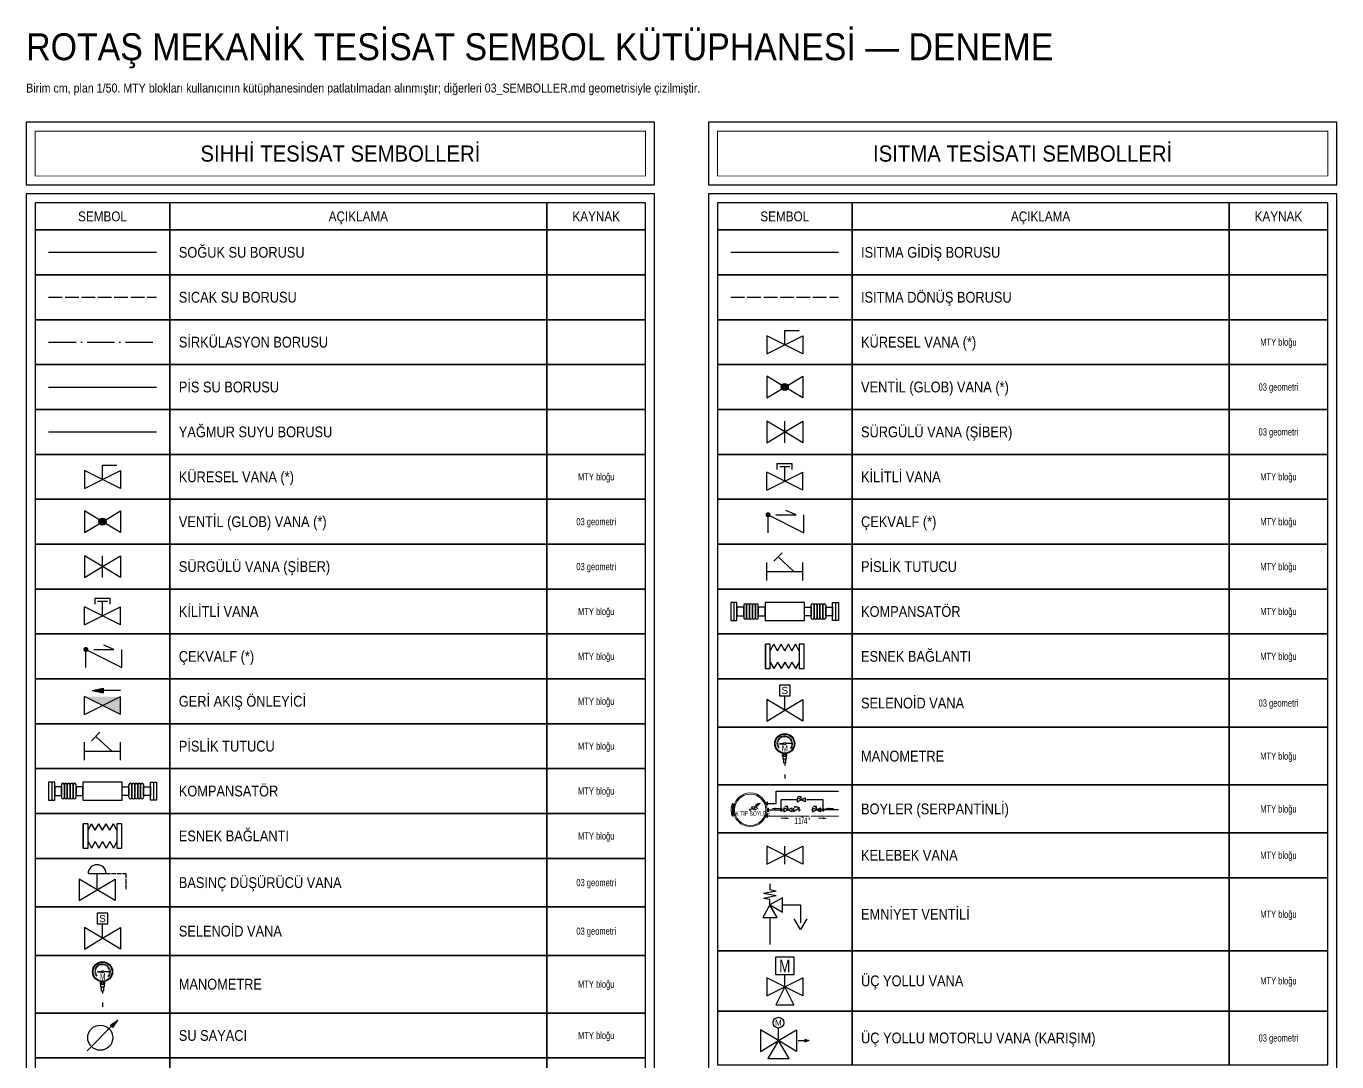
# Model space of a CAD drawing. Header units: centimetres. Extents: x 0 to 3740, y -4063 to 107.
# Drawn here: x 0 to 1460, y -1047 to 107 of the extents above; entities that cross this region are included whole.
import ezdxf
from ezdxf.enums import TextEntityAlignment as Align

# ---------------------------------------------------------------- set-up
doc = ezdxf.new("R2010")
doc.units = ezdxf.units.CM
for name, pattern in [('DASHDOT', [3.556, 2.54, -0.508, 0, -0.508]), ('DASHED', [1.524, 1.27, -0.254]), ('SICAK', [4.6, 4, -0.15, 0.075, -0.15, 0.075, -0.15]), ('SICAK SU HATTI', [4.6, 4, -0.15, 0.075, -0.15, 0.075, -0.15]), ('SIRKU1', [4.825, 4, -0.15, 0.075, -0.15, 0.075, -0.15, 0.075, -0.15]), ('SIRKULASYON HATTI', [4.825, 4, -0.15, 0.075, -0.15, 0.075, -0.15, 0.075, -0.15]), ('SOGUK', [50, 40, -5, 0, -5]), ('SOGUK SU HATTI', [4.375, 4, -0.15, 0.075, -0.15])]:
    doc.linetypes.add(name, pattern=pattern)
for name, color, linetype in [('MTY-CIHAZ', 7, 'Continuous'), ('MTY-SIRKULASYON-BORU', 31, 'SIRKULASYON HATTI'), ('MTY-SOGUKSU-BORU', 3, 'SOGUK SU HATTI'), ('MTY-TEMIZSU-CAP', 101, 'Continuous'), ('MTY-VANA', 1, 'Continuous'), ('ROTAS-ISITMA-DONUS', 30, 'DASHED'), ('ROTAS-ISITMA-GIDIS', 10, 'Continuous'), ('ROTAS-ISITMA-SEMBOL', 1, 'Continuous'), ('ROTAS-LEJANT-BASLIK', 5, 'Continuous'), ('ROTAS-LEJANT-CERCEVE', 7, 'Continuous'), ('ROTAS-LEJANT-YAZI', 7, 'Continuous'), ('ROTAS-SIHHI-PIS-SU', 6, 'Continuous'), ('ROTAS-SIHHI-SEMBOL', 5, 'Continuous'), ('ROTAS-SIHHI-SICAK-SU', 1, 'DASHED'), ('ROTAS-SIHHI-SIRKULASYON', 31, 'DASHDOT'), ('ROTAS-SIHHI-SOGUK-SU', 5, 'Continuous'), ('ROTAS-SIHHI-YAGMUR', 3, 'Continuous')]:
    doc.layers.add(name, color=color, linetype=linetype)
doc.layers.add('MTY-SICAKSU-BORU', color=10, linetype='SICAK SU HATTI', lineweight=0)
doc.styles.add('200ERTEXT', font='wturkce.shx', dxfattribs={"height": 200})
doc.styles.add('CAP', font='wturkce.SHX', dxfattribs={"width": 0.65})
doc.styles.add('MTYCAPLT', font='arial.ttf')
doc.styles.add('ROTAS', font='arial.ttf')

# ---------------------------------------------------------------- blocks, each defined once
blk = doc.blocks.new('MTY-KURESEL VANA')
at = {"layer": 'MTY-VANA'}
for p, q in [((0, 0), (0, 8)), ((0, 8), (8, 8))]:
    blk.add_line(p, q, dxfattribs=at)
blk.add_lwpolyline([(-10, 5), (-10, -5), (10, 5), (10, -5), (-10, 5)], dxfattribs=at)
at = {"layer": 'MTY-VANA', "style": 'CAP', "width": 0.65}
blk.add_attdef('CAP', text='', height=5, rotation=26.56505, dxfattribs=at).set_placement((0, 0), align=Align.CENTER)
blk = doc.blocks.new('ROTAS-VENTIL')
blk.add_hatch(color=7).paths.add_polyline_path([(2, 0), (1.93, 0.52), (1.73, 1), (1.41, 1.41), (1, 1.73), (0.52, 1.93), (0, 2), (-0.52, 1.93), (-1, 1.73), (-1.41, 1.41), (-1.73, 1), (-1.93, 0.52), (-2, 0), (-1.93, -0.52), (-1.73, -1), (-1.41, -1.41), (-1, -1.73), (-0.52, -1.93), (0, -2), (0.52, -1.93), (1, -1.73), (1.41, -1.41), (1.73, -1), (1.93, -0.52)])
for points in [[(-10, 6), (-10, -6), (0, 0)], [(10, 6), (10, -6), (0, 0)]]:
    blk.add_lwpolyline(points, close=True)
blk.add_circle((0, 0), 2)
at = {"style": 'ROTAS'}
blk.add_attdef('NO', text='', height=6, dxfattribs=at).set_placement((0, 9), align=Align.BOTTOM_CENTER)
blk = doc.blocks.new('ROTAS-SURGULU-VANA')
blk.add_line((0, -6), (0, 6))
for points in [[(-10, 6), (-10, -6), (0, 0)], [(10, 6), (10, -6), (0, 0)]]:
    blk.add_lwpolyline(points, close=True)
at = {"style": 'ROTAS'}
blk.add_attdef('NO', text='', height=6, dxfattribs=at).set_placement((0, 9), align=Align.BOTTOM_CENTER)
blk = doc.blocks.new('MTY-KITLENEBILIR VANA')
at = {"layer": 'MTY-VANA'}
for p, q in [((-4.37, 9.82), (-4.37, 6.42)), ((-4.37, 9.82), (4.02, 9.82)), ((-2.8, 8.12), (2.8, 8.12)), ((0, 0), (0, 8.12)), ((4.02, 9.82), (4.02, 6.42)), ((-10, -5), (-10, 5)), ((-10, -5), (10, 5)), ((10, -5), (-10, 5)), ((10, -5), (10, 5))]:
    blk.add_line(p, q, dxfattribs=at)
at = {"layer": 'MTY-VANA', "style": 'CAP', "width": 0.65}
blk.add_attdef('CAP', text='', height=5, rotation=206.56505, dxfattribs=at).set_placement((0, 0), align=Align.CENTER)
blk = doc.blocks.new('MTY-CEKVALF VANA')
at = {"layer": 'MTY-VANA'}
h = blk.add_hatch(color=256, dxfattribs=at)
edge = h.paths.add_edge_path()
edge.add_arc((-10, 5), 1.41, 180, 540, ccw=False)
for p, q in [((5.6, 5), (0, 7.32)), ((-10, -5), (-10, 5)), ((-10, 5), (10, -5)), ((-5.6, 5), (5.6, 5)), ((10, -5), (10, 5))]:
    blk.add_line(p, q, dxfattribs=at)
at = {"layer": 'MTY-VANA', "style": 'CAP', "width": 0.65}
blk.add_attdef('CAP', text='', height=5, rotation=153.43495, dxfattribs=at).set_placement((0, 0), align=Align.CENTER)
blk = doc.blocks.new('MTY-GERI AKIS ONLEYICI')
at = {"layer": 'MTY-VANA'}
for points in [[(0.31, 7.08), (0.31, 9.78), (-5.68, 8.43)], [(-10, 5), (0, 0), (10, -5), (10, 4.8)]]:
    blk.add_hatch(color=256, dxfattribs=at).paths.add_polyline_path(points)
for p, q in [((-5.68, 8.43), (0.31, 9.78)), ((-5.68, 8.43), (0.31, 7.08)), ((0.31, 9.78), (0.31, 7.08)), ((10, 8.43), (0.31, 8.43)), ((-10, -5), (-10, 5)), ((-10, -5), (10, 5)), ((10, -5), (-10, 5)), ((10, -5), (10, 5))]:
    blk.add_line(p, q, dxfattribs=at)
at = {"layer": 'MTY-VANA', "style": 'CAP', "width": 0.65}
blk.add_attdef('CAP', text='', height=5, rotation=206.56505, dxfattribs=at).set_placement((0, 0), align=Align.CENTER)
blk = doc.blocks.new('MTY-PISLIK TUTUCU')
at = {"layer": 'MTY-VANA', "color": 1, "ltscale": 75}
for p, q in [((-6.05, 5.77), (-1.41, 10.47)), ((5.13, 0), (-3.72, 8.12))]:
    blk.add_line(p, q, dxfattribs=at)
at = {"layer": 'MTY-VANA'}
for p, q in [((-10, -5), (-10, 5)), ((-10, 0), (10, 0)), ((10, -5), (10, 5))]:
    blk.add_line(p, q, dxfattribs=at)
at = {"layer": 'MTY-VANA', "style": 'CAP', "width": 0.65}
blk.add_attdef('CAP', text='', height=5, dxfattribs=at).set_placement((0, 0), align=Align.CENTER)
blk = doc.blocks.new('MTY-KOMPANSATOR')
at = {"layer": 'MTY-VANA'}
for p, q in [((-28.32, 5), (-28.32, -5)), ((-22.85, 3.49), (-22.85, -3.49)), ((-21.23, -3.49), (-21.23, 3.49)), ((-21.23, 3.49), (-21.23, -3.49)), ((-19.6, -3.49), (-19.6, 3.49)), ((-19.6, 3.49), (-19.6, -3.49)), ((-17.98, -3.49), (-17.98, 3.49)), ((-17.98, 3.49), (-17.98, -3.49)), ((-16.36, -3.49), (-16.36, 3.49)), ((-16.36, 3.49), (-16.36, -3.49)), ((-14.74, -3.49), (-14.74, 3.49)), ((14.74, -3.49), (14.74, 3.49)), ((16.36, -3.49), (16.36, 3.49)), ((16.36, 3.49), (16.36, -3.49)), ((17.98, -3.49), (17.98, 3.49)), ((17.98, 3.49), (17.98, -3.49)), ((19.6, -3.49), (19.6, 3.49)), ((19.6, 3.49), (19.6, -3.49)), ((21.23, -3.49), (21.23, 3.49)), ((21.23, 3.49), (21.23, -3.49)), ((22.85, 3.49), (22.85, -3.49)), ((28.32, 5), (28.32, -5))]:
    blk.add_line(p, q, dxfattribs=at)
for points in [[(-30, 5), (-30, -5), (-26.64, -5), (-26.64, 5)], [(-26.64, 2.4), (-26.64, -2.4), (-22.85, -2.4), (-22.85, 2.4)], [(-14.74, 2.4), (-14.74, -2.4), (-10.94, -2.4), (-10.94, 2.4)], [(-10.94, 5), (-10.94, -5), (10.94, -5), (10.94, 5)], [(14.74, 2.4), (14.74, -2.4), (10.94, -2.4), (10.94, 2.4)], [(26.64, 2.4), (26.64, -2.4), (22.85, -2.4), (22.85, 2.4)], [(30, 5), (30, -5), (26.64, -5), (26.64, 5)]]:
    blk.add_lwpolyline(points, close=True, dxfattribs=at)
for centre, start, end in [((-22.04, 3.49), 360, 180), ((-20.41, 3.49), 360, 180), ((-18.79, 3.49), 360, 180), ((-17.17, 3.49), 360, 180), ((-15.55, 3.49), 360, 180), ((15.55, 3.49), 360, 180), ((17.17, 3.49), 360, 180), ((18.79, 3.49), 360, 180), ((20.41, 3.49), 360, 180), ((22.04, 3.49), 360, 180), ((-22.04, -3.49), 180, 360), ((-20.41, -3.49), 180, 360), ((-18.79, -3.49), 180, 360), ((-17.17, -3.49), 180, 360), ((-15.55, -3.49), 180, 360), ((15.55, -3.49), 180, 360), ((17.17, -3.49), 180, 360), ((18.79, -3.49), 180, 360), ((20.41, -3.49), 180, 360), ((22.04, -3.49), 180, 360)]:
    blk.add_arc(centre, 0.811, start, end, dxfattribs=at)
at = {"layer": 'MTY-VANA', "style": 'CAP', "width": 0.65}
blk.add_attdef('CAP', text='', height=5, dxfattribs=at).set_placement((0.16, -0.08), align=Align.CENTER)
blk = doc.blocks.new('MTY-ESNEK BAGLANTI')
at = {"layer": 'MTY-VANA'}
for p, q in [((-10.75, -6.72), (-10.75, 6.72)), ((-8.06, 3.14), (-6.05, 6.72)), ((-4.03, 3.14), (-6.05, 6.72)), ((-4.03, 3.14), (-2.02, 6.72)), ((0, 3.14), (-2.02, 6.72)), ((0, 3.14), (2.02, 6.72)), ((4.03, 3.14), (2.02, 6.72)), ((4.03, 3.14), (6.05, 6.72)), ((8.06, 3.14), (6.05, 6.72)), ((-8.06, -3.14), (-6.05, -6.72)), ((-4.03, -3.14), (-6.05, -6.72)), ((-4.03, -3.14), (-2.02, -6.72)), ((0, -3.14), (-2.02, -6.72)), ((0, -3.14), (2.02, -6.72)), ((4.03, -3.14), (2.02, -6.72)), ((4.03, -3.14), (6.05, -6.72)), ((8.06, -3.14), (6.05, -6.72))]:
    blk.add_line(p, q, dxfattribs=at)
for points in [[(-8.06, 6.72), (-10.75, 6.72), (-10.75, -6.72), (-8.06, -6.72)], [(10.75, 6.72), (8.06, 6.72), (8.06, -6.72), (10.75, -6.72)]]:
    blk.add_lwpolyline(points, close=True, dxfattribs=at)
at = {"layer": 'MTY-VANA', "style": 'CAP', "width": 0.65}
blk.add_attdef('CAP', text='', height=5, dxfattribs=at).set_placement((-0.1, 0.12), align=Align.CENTER)
blk = doc.blocks.new('ROTAS-BASINC-DUSURUCU')
for p, q in [((-5, 9), (5, 9)), ((0, 0), (0, 9))]:
    blk.add_line(p, q)
at = {"linetype": 'DASHED', "ltscale": 2}
blk.add_lwpolyline([(5, 9), (16, 9), (16, 0)], dxfattribs=at)
for points in [[(-10, 6), (-10, -6), (0, 0)], [(10, 6), (10, -6), (0, 0)]]:
    blk.add_lwpolyline(points, close=True)
blk.add_arc((0, 9), 5, 0, 180)
at = {"style": 'ROTAS'}
blk.add_attdef('NO', text='', height=6, dxfattribs=at).set_placement((0, 18), align=Align.BOTTOM_CENTER)
blk = doc.blocks.new('ROTAS-SELENOID-VANA')
blk.add_line((0, 0), (0, 8))
for points in [[(-3, 8), (3, 8), (3, 14), (-3, 14)], [(-10, 6), (-10, -6), (0, 0)], [(10, 6), (10, -6), (0, 0)]]:
    blk.add_lwpolyline(points, close=True)
at = {"style": 'ROTAS'}
blk.add_text('S', height=4, dxfattribs=at).set_placement((0, 11), align=Align.MIDDLE_CENTER)
blk.add_attdef('NO', text='', height=6, dxfattribs=at).set_placement((0, 18), align=Align.BOTTOM_CENTER)
blk = doc.blocks.new('MTY-MANOMETRE')
at = {"layer": 'MTY-VANA', "color": 1}
for p, q in [((-3, 21.64), (-3.69, 22.13)), ((-2.58, 22.14), (-3.18, 22.73)), ((-2.09, 22.55), (-2.57, 23.24)), ((-1.53, 22.87), (-1.89, 23.64)), ((-0.92, 23.09), (-1.14, 23.9)), ((-0.29, 23.19), (-0.36, 24.04)), ((0.36, 23.19), (0.43, 24.04)), ((0.99, 23.08), (1.21, 23.9)), ((1.59, 22.86), (1.95, 23.62)), ((2.15, 22.53), (2.64, 23.23)), ((2.64, 22.12), (3.24, 22.72)), ((3.05, 21.62), (3.75, 22.11)), ((-3.66, 19.21), (-4.51, 19.13)), ((-3.66, 19.85), (-4.5, 19.92)), ((-3.55, 18.57), (-4.37, 18.35)), ((-3.54, 20.48), (-4.36, 20.7)), ((-3.33, 17.97), (-4.1, 17.61)), ((-3.32, 21.09), (-4.09, 21.45)), ((-3.01, 17.41), (-3.71, 16.92)), ((-2.68, 19.72), (-0.55, 19.67)), ((-2.68, 19.72), (-2.68, 19.3)), ((-2.68, 19.3), (-0.57, 19.36)), ((4.53, 19.49), (0.55, 19.64)), ((4.53, 19.49), (0.56, 19.39)), ((3.04, 17.38), (3.73, 16.9)), ((3.36, 17.94), (4.13, 17.58)), ((3.37, 21.06), (4.14, 21.42)), ((3.58, 18.55), (4.4, 18.33)), ((3.59, 20.46), (4.41, 20.68)), ((3.7, 19.82), (4.55, 19.9)), ((3.7, 19.18), (4.54, 19.11)), ((-1.19, 12.49), (-1.19, 13.43)), ((1.22, 12.49), (-1.19, 12.49)), ((-0.87, 10.92), (-0.87, 12.49)), ((0.87, 10.92), (-0.87, 10.92)), ((0.89, 13.54), (-0.85, 13.53)), ((-0.7, 13.54), (-0.7, 13.98)), ((-0.52, 12.6), (-0.52, 13.43)), ((-0.52, 8.58), (-0.52, 10.92)), ((0.52, 8.58), (-0.52, 8.58)), ((0, 8.58), (0, 7.34)), ((0.52, 10.92), (0.52, 8.58)), ((0.56, 12.61), (0.56, 13.42)), ((0.7, 13.54), (0.7, 13.97)), ((0.87, 12.49), (0.87, 10.92)), ((1.22, 12.49), (1.22, 13.43)), ((0, 2.34), (0, 0))]:
    blk.add_line(p, q, dxfattribs=at)
for centre, radius in [((0.02, 19.51), 5.58), ((0.02, 19.51), 5.3), ((-0.01, 19.49), 0.576)]:
    blk.add_circle(centre, radius, dxfattribs=at)
for centre, radius, start, end in [((-0.85, 12.96), 0.576, 54.69942, 125.30664), ((-0.85, 13.07), 0.576, 234.69403, 305.30125), ((0.02, 12.21), 1.33, 65.90348, 113.65066), ((0.02, 13.82), 1.33, 246.3499, 294.09708), ((0.89, 12.96), 0.576, 54.69337, 125.30059), ((0.89, 13.08), 0.576, 234.70008, 305.3073)]:
    blk.add_arc(centre, radius, start, end, dxfattribs=at)
at = {"layer": 'MTY-VANA', "width": 0.7}
blk.add_text('M', height=3.59, dxfattribs=at).set_placement((0.05, 14.97, 0), align=Align.CENTER)
at = {"layer": 'MTY-VANA', "style": 'CAP', "width": 0.65}
blk.add_attdef('CAP', text='', height=5, rotation=90, dxfattribs=at).set_placement((0, 0), align=Align.CENTER)
blk = doc.blocks.new('MTY-SU SAYACI')
at = {"layer": 'MTY-VANA'}
blk.add_hatch(color=256, dxfattribs=at).paths.add_polyline_path([(9.8, 9.8), (5.64, 7.03), (7.03, 5.64)])
for p, q in [((5.64, 7.03), (9.8, 9.8)), ((7.03, 5.64), (9.8, 9.8)), ((-7.33, -7.33), (6.34, 6.34)), ((7.03, 5.64), (5.64, 7.03))]:
    blk.add_line(p, q, dxfattribs=at)
blk.add_circle((0, 0), 7, dxfattribs=at)
blk.add_attdef('CAP', (1.99, 0.86), '', height=2.5, rotation=225, dxfattribs=at)
blk = doc.blocks.new('ÇEKVALF1')
at = {"layer": 'MTY-VANA'}
h = blk.add_hatch(color=256, dxfattribs=at)
edge = h.paths.add_edge_path()
edge.add_arc((-20, 6), 1.87, 0, 360)
for p, q in [((-20, 6), (-20, -6)), ((0, -6), (-20, 6)), ((-17.4, 10), (-1.8, 10)), ((-1.8, 10), (-8, 13.1)), ((0, 6), (0, -6))]:
    blk.add_line(p, q, dxfattribs=at)
blk.add_circle((-20, 6), 1.87, dxfattribs=at)
blk = doc.blocks.new('MTY-KURESEL VANA4')
at = {"layer": 'MTY-VANA'}
for p, q in [((0, 0), (0, 8)), ((0, 8), (8, 8))]:
    blk.add_line(p, q, dxfattribs=at)
blk.add_lwpolyline([(-10, 5), (-10, -5), (10, 5), (10, -5), (-10, 5)], dxfattribs=at)
at = {"layer": 'MTY-VANA', "style": 'CAP', "width": 0.65}
blk.add_attdef('CAP', text='', height=5, rotation=26.5651, dxfattribs=at).set_placement((0, 0), align=Align.CENTER)
blk = doc.blocks.new('SİRKÜLASYON POPASI')
at = {"layer": 'MTY-SIRKULASYON-BORU', "linetype": 'SIRKU1', "ltscale": 10}
h = blk.add_hatch(color=256, dxfattribs=at)
edge = h.paths.add_edge_path()
edge.add_arc((0, 0), 2.56, 0, 360)
h = blk.add_hatch(color=256, dxfattribs=at)
edge = h.paths.add_edge_path()
edge.add_arc((105.7, 0), 2.56, 0, 360)
for p, q in [((0, 24.8), (45.8, 24.8)), ((0, 0), (0, 24.8)), ((65.8, 24.8), (105.7, 24.8)), ((105.7, 0), (105.7, 24.8)), ((-2.6, 0), (6.8, 0)), ((26.8, 0), (29.4, 0)), ((61.2, 0), (57, 0)), ((78.9, 0), (74.5, 0)), ((108.2, 0), (98.9, 0))]:
    blk.add_line(p, q, dxfattribs=at)
for centre in [(0, 0), (105.7, 0)]:
    blk.add_circle(centre, 2.56, dxfattribs=at)
at = {"linetype": 'ByBlock', "xscale": 0.6666666666666666, "yscale": 0.6666666666666666, "zscale": 0.6666666666666666}
blk.add_blockref('ÇEKVALF1', (74.5, 0), dxfattribs=at)
at = {"layer": 'MTY-VANA'}
for p in [(16.8, 0), (55.8, 24.8), (88.9, 0)]:
    blk.add_blockref('MTY-KURESEL VANA4', p, dxfattribs=at).add_auto_attribs({'CAP': 'DN25'})
blk = doc.blocks.new('BOYLER KAT PLANI')
at = {"layer": 'MTY-CIHAZ', "color": 15, "lineweight": 20, "ltscale": 40}
blk.add_line((-58.1, 0), (-51.2, 4.7), dxfattribs=at)
at = {"layer": 'MTY-CIHAZ', "color": 1, "lineweight": 20, "ltscale": 40}
for p, q in [((-5.1, 22.2), (-10, 22.2)), ((-5.1, 17.7), (-8.2, 17.7)), ((-1.1, 2.2), (-5.2, 2.2)), ((-5.1, -22.2), (-10, -22.2)), ((-5.1, -17.7), (-8.2, -17.7)), ((-1.1, -2.2), (-5.2, -2.2))]:
    blk.add_line(p, q, dxfattribs=at)
for points in [[(-112.5, -20), (-112.5, 19.9), (-114.2, 19.9), (-114.2, -20)], [(-4, 15.3), (-4, 24.7), (-5.1, 24.7), (-5.1, 15.3)], [(0, 4.7), (0, -4.7), (-1.1, -4.7), (-1.1, 4.7)], [(-4, -15.3), (-4, -24.7), (-5.1, -24.7), (-5.1, -15.3)]]:
    blk.add_lwpolyline(points, close=True, dxfattribs=at)
blk.add_lwpolyline([(-108.6, 16.2), (-112.5, 16.2), (-112.5, -16.3), (-108.6, -16.3)], dxfattribs=at)
at = {"layer": 'MTY-CIHAZ', "color": 15, "lineweight": 20, "ltscale": 40}
for points in [[(-43.8, 9.7), (-54.5, 9.5), (-48, -0.2)], [(-34, 5.5), (-43.8, 9.7), (-43.6, -1)], [(-26.7, 21.2), (-30.6, 19.8), (-29.5, 18.1)]]:
    blk.add_lwpolyline(points, close=True, dxfattribs=at)
blk.add_lwpolyline([(-43.8, 9.7), (-41.2, 11.4), (-37.8, 9.4), (-41.7, 15.2), (-35.4, 11), (-39.4, 16.8), (-33.1, 12.6), (-37, 18.4), (-30.7, 14.1), (-34.7, 20), (-31.8, 17.7), (-30, 19)], dxfattribs=at)
for radius in [53, 2.31]:
    blk.add_circle((-58.1, 0), radius, dxfattribs=at)
at = {"layer": 'MTY-CIHAZ', "color": 1, "lineweight": 20, "ltscale": 40}
blk.add_circle((-58.1, 0), 49.4, dxfattribs=at)
blk.add_arc((-65, -0.1), 53.1, 157.9347, 202.0653, dxfattribs=at)
blk = doc.blocks.new('MTY-BOYLER KAT- KOLON')
at = {"layer": 'MTY-CIHAZ', "color": 2, "lineweight": 20, "ltscale": 40}
for p, q in [((159, 73.1), (179.6, 73.1)), ((202.5, 42.4), (181.9, 42.4)), ((321.2, 42.4), (300.7, 42.4)), ((327.9, 73.1), (348.4, 73.1))]:
    blk.add_line(p, q, dxfattribs=at)
for points in [[(165.1, 76.1), (165.1, 70.1), (151, 73.1)], [(196.4, 39.4), (196.4, 45.4), (210.5, 42.4)], [(315.1, 39.4), (315.1, 45.4), (329.3, 42.4)], [(334, 76.1), (334, 70.1), (319.8, 73.1)]]:
    blk.add_solid(points, dxfattribs=at)
at = {"layer": 'MTY-SICAKSU-BORU', "linetype": 'SICAK', "ltscale": 10}
blk.add_line((139.6, 49.4), (364.2, 49.4), dxfattribs=at)
at = {"layer": 'MTY-SIRKULASYON-BORU', "linetype": 'SIRKU1', "ltscale": 10}
for p, q in [((143.6, 69.3), (183.5, 69.3)), ((364.2, 69.3), (294.3, 69.3))]:
    blk.add_line(p, q, dxfattribs=at)
at = {"layer": 'MTY-SOGUKSU-BORU', "linetype": 'SOGUK', "ltscale": 10}
for p, q in [((167, 89.3), (167, 127.8)), ((167, 127.8), (364.2, 127.8)), ((139.6, 89.3), (167, 89.3))]:
    blk.add_line(p, q, dxfattribs=at)
at = {"layer": 'MTY-TEMIZSU-CAP', "lineweight": -3, "ltscale": 100}
blk.add_line((249.1, 49.4), (249.1, 44.4), dxfattribs=at)
at = {"layer": 'MTY-CIHAZ', "color": 1, "lineweight": 20, "ltscale": 40}
blk.add_blockref('BOYLER KAT PLANI', (143.6, 69.3), dxfattribs=at)
at = {"layer": 'MTY-CIHAZ', "color": 4, "ltscale": 100, "xscale": -1.25, "yscale": 1.25, "zscale": 1.25}
blk.add_blockref('SİRKÜLASYON POPASI', (315.6, 69.3), dxfattribs=at)
at = {"layer": 'MTY-TEMIZSU-CAP', "lineweight": -3, "style": 'MTYCAPLT', "width": 0.65}
blk.add_text('DİK TİP BOYLER', height=14, dxfattribs=at).set_placement((85.3, 59), align=Align.MIDDLE)
at = {"layer": 'MTY-TEMIZSU-CAP', "lineweight": -3, "style": 'CAP', "width": 0.65}
blk.add_text('11/4"', height=20, dxfattribs=at).set_placement((249.1, 44.4), align=Align.TOP_CENTER)
blk = doc.blocks.new('MTY-KELEBEK VANA')
at = {"layer": 'MTY-VANA'}
blk.add_line((0, -5), (0, 5), dxfattribs=at)
blk.add_lwpolyline([(-10, 5), (-10, -5), (10, 5), (10, -5), (-10, 5)], dxfattribs=at)
at = {"layer": 'MTY-VANA', "style": 'CAP', "width": 0.65}
blk.add_attdef('CAP', text='', height=5, rotation=206.56505, dxfattribs=at).set_placement((0, 0), align=Align.CENTER)
blk = doc.blocks.new('MTY-EMNİYET VENTİLİ')
at = {"layer": 'MTY-VANA'}
for p, q in [((3.49, 29.64), (-3.49, 28.3)), ((0, 33.66), (0, 30.31)), ((3.49, 29.64), (0, 30.31)), ((0, 22), (-4, 15)), ((3.49, 26.96), (-3.49, 28.3)), ((3.49, 26.96), (-3.49, 25.62)), ((0, 24.95), (-3.49, 25.62)), ((7, 26), (0, 22)), ((0, 22), (0, 24.95)), ((0, 22), (7, 18)), ((4, 15), (0, 22)), ((7, 18), (7, 26)), ((7, 22), (17, 22)), ((17, 22), (17, 12)), ((-4, 15), (4, 15)), ((0, 15), (0, 0)), ((17, 8.27), (13.5, 14.33)), ((20.5, 14.33), (17, 8.27))]:
    blk.add_line(p, q, dxfattribs=at)
at = {"layer": 'MTY-VANA', "style": 'MTYCAPLT', "width": 0.65}
blk.add_attdef('CAP', text='', height=10, rotation=358.60103, dxfattribs=at).set_placement((0.8, 6.14), align=Align.CENTER)
blk = doc.blocks.new('MTY-UC YOLLU VANA')
at = {"layer": 'MTY-VANA'}
blk.add_line((0, 0), (0, 6.59), dxfattribs=at)
at = {"layer": 'MTY-VANA', "elevation": 0}
blk.add_lwpolyline([(-5, 6.59), (-5, 16.59), (5, 16.59), (5, 6.59)], close=True, dxfattribs=at)
at = {"layer": 'MTY-VANA'}
for points in [[(-10, 5), (-10, -5), (10, 5), (10, -5), (-10, 5)], [(-5, -10), (5, -10), (0, 0), (0, 0), (-5, -10)]]:
    blk.add_lwpolyline(points, dxfattribs=at)
at = {"layer": 'MTY-VANA', "style": '200ERTEXT', "width": 0.8}
blk.add_text('M', height=7, dxfattribs=at).set_placement((0, 11.59), align=Align.MIDDLE_CENTER)
at = {"layer": 'MTY-VANA', "style": 'MTYCAPLT', "width": 0.65}
blk.add_attdef('CAP', text='', height=5, dxfattribs=at).set_placement((-1.12, -0.01), align=Align.CENTER)
blk = doc.blocks.new('ROTAS-UC-YOLLU-MOTORLU')
for p, q in [((0, 0), (0, 7)), ((11, 0), (17, 0))]:
    blk.add_line(p, q)
for points in [[(-10, 6), (-10, -6), (0, 0)], [(-6, -10), (6, -10), (0, 0)], [(10, 6), (10, -6), (0, 0)]]:
    blk.add_lwpolyline(points, close=True)
blk.add_lwpolyline([(14.6, 0.84), (17, 0), (14.6, -0.84)])
blk.add_circle((0, 10), 3)
at = {"style": 'ROTAS'}
blk.add_text('M', height=3.2, dxfattribs=at).set_placement((0, 10), align=Align.MIDDLE_CENTER)
blk.add_attdef('NO', text='', height=6, dxfattribs=at).set_placement((0, 17), align=Align.BOTTOM_CENTER)

msp = doc.modelspace()

# ---------------------------------------------------------------- linework, layer by layer
at = {"layer": 'ROTAS-ISITMA-DONUS', "ltscale": 12}
msp.add_line((785, -195), (905, -195), dxfattribs=at)
at = {"layer": 'ROTAS-ISITMA-GIDIS', "ltscale": 12}
msp.add_line((785, -145), (905, -145), dxfattribs=at)
at = {"layer": 'ROTAS-LEJANT-CERCEVE'}
for points in [[(0, -70), (700, -70), (700, 0), (0, 0)], [(760, -70), (1460, -70), (1460, 0), (760, 0)], [(0, -4062.8), (700, -4062.8), (700, -80), (0, -80)], [(760, -2887.8), (1460, -2887.8), (1460, -80), (760, -80)], [(10, -120), (160, -120), (160, -90), (10, -90)], [(160, -120), (580, -120), (580, -90), (160, -90)], [(580, -120), (690, -120), (690, -90), (580, -90)], [(770, -120), (920, -120), (920, -90), (770, -90)], [(920, -120), (1340, -120), (1340, -90), (920, -90)], [(1340, -120), (1450, -120), (1450, -90), (1340, -90)], [(10, -170), (160, -170), (160, -120), (10, -120)], [(160, -170), (580, -170), (580, -120), (160, -120)], [(580, -170), (690, -170), (690, -120), (580, -120)], [(770, -170), (920, -170), (920, -120), (770, -120)], [(920, -170), (1340, -170), (1340, -120), (920, -120)], [(1340, -170), (1450, -170), (1450, -120), (1340, -120)], [(10, -220), (160, -220), (160, -170), (10, -170)], [(160, -220), (580, -220), (580, -170), (160, -170)], [(580, -220), (690, -220), (690, -170), (580, -170)], [(770, -220), (920, -220), (920, -170), (770, -170)], [(920, -220), (1340, -220), (1340, -170), (920, -170)], [(1340, -220), (1450, -220), (1450, -170), (1340, -170)], [(10, -270), (160, -270), (160, -220), (10, -220)], [(160, -270), (580, -270), (580, -220), (160, -220)], [(580, -270), (690, -270), (690, -220), (580, -220)], [(770, -270), (920, -270), (920, -220), (770, -220)], [(920, -270), (1340, -270), (1340, -220), (920, -220)], [(1340, -270), (1450, -270), (1450, -220), (1340, -220)], [(10, -320), (160, -320), (160, -270), (10, -270)], [(160, -320), (580, -320), (580, -270), (160, -270)], [(580, -320), (690, -320), (690, -270), (580, -270)], [(770, -320), (920, -320), (920, -270), (770, -270)], [(920, -320), (1340, -320), (1340, -270), (920, -270)], [(1340, -320), (1450, -320), (1450, -270), (1340, -270)], [(10, -370), (160, -370), (160, -320), (10, -320)], [(160, -370), (580, -370), (580, -320), (160, -320)], [(580, -370), (690, -370), (690, -320), (580, -320)], [(770, -370), (920, -370), (920, -320), (770, -320)], [(920, -370), (1340, -370), (1340, -320), (920, -320)], [(1340, -370), (1450, -370), (1450, -320), (1340, -320)], [(10, -420), (160, -420), (160, -370), (10, -370)], [(160, -420), (580, -420), (580, -370), (160, -370)], [(580, -420), (690, -420), (690, -370), (580, -370)], [(770, -420), (920, -420), (920, -370), (770, -370)], [(920, -420), (1340, -420), (1340, -370), (920, -370)], [(1340, -420), (1450, -420), (1450, -370), (1340, -370)], [(10, -470), (160, -470), (160, -420), (10, -420)], [(160, -470), (580, -470), (580, -420), (160, -420)], [(580, -470), (690, -470), (690, -420), (580, -420)], [(770, -470), (920, -470), (920, -420), (770, -420)], [(920, -470), (1340, -470), (1340, -420), (920, -420)], [(1340, -470), (1450, -470), (1450, -420), (1340, -420)], [(10, -520), (160, -520), (160, -470), (10, -470)], [(160, -520), (580, -520), (580, -470), (160, -470)], [(580, -520), (690, -520), (690, -470), (580, -470)], [(770, -520), (920, -520), (920, -470), (770, -470)], [(920, -520), (1340, -520), (1340, -470), (920, -470)], [(1340, -520), (1450, -520), (1450, -470), (1340, -470)], [(10, -570), (160, -570), (160, -520), (10, -520)], [(160, -570), (580, -570), (580, -520), (160, -520)], [(580, -570), (690, -570), (690, -520), (580, -520)], [(770, -570), (920, -570), (920, -520), (770, -520)], [(920, -570), (1340, -570), (1340, -520), (920, -520)], [(1340, -570), (1450, -570), (1450, -520), (1340, -520)], [(10, -620), (160, -620), (160, -570), (10, -570)], [(160, -620), (580, -620), (580, -570), (160, -570)], [(580, -620), (690, -620), (690, -570), (580, -570)], [(770, -620), (920, -620), (920, -570), (770, -570)], [(920, -620), (1340, -620), (1340, -570), (920, -570)], [(1340, -620), (1450, -620), (1450, -570), (1340, -570)], [(10, -670), (160, -670), (160, -620), (10, -620)], [(160, -670), (580, -670), (580, -620), (160, -620)], [(580, -670), (690, -670), (690, -620), (580, -620)], [(770, -674), (920, -674), (920, -620), (770, -620)], [(920, -674), (1340, -674), (1340, -620), (920, -620)], [(1340, -674), (1450, -674), (1450, -620), (1340, -620)], [(10, -720), (160, -720), (160, -670), (10, -670)], [(160, -720), (580, -720), (580, -670), (160, -670)], [(580, -720), (690, -720), (690, -670), (580, -670)], [(770, -738.2), (920, -738.2), (920, -674), (770, -674)], [(920, -738.2), (1340, -738.2), (1340, -674), (920, -674)], [(1340, -738.2), (1450, -738.2), (1450, -674), (1340, -674)], [(10, -770), (160, -770), (160, -720), (10, -720)], [(160, -770), (580, -770), (580, -720), (160, -720)], [(580, -770), (690, -770), (690, -720), (580, -720)], [(770, -791.5), (920, -791.5), (920, -738.2), (770, -738.2)], [(920, -791.5), (1340, -791.5), (1340, -738.2), (920, -738.2)], [(1340, -791.5), (1450, -791.5), (1450, -738.2), (1340, -738.2)], [(10, -820), (160, -820), (160, -770), (10, -770)], [(160, -820), (580, -820), (580, -770), (160, -770)], [(580, -820), (690, -820), (690, -770), (580, -770)], [(770, -841.5), (920, -841.5), (920, -791.5), (770, -791.5)], [(920, -841.5), (1340, -841.5), (1340, -791.5), (920, -791.5)], [(1340, -841.5), (1450, -841.5), (1450, -791.5), (1340, -791.5)], [(10, -874), (160, -874), (160, -820), (10, -820)], [(160, -874), (580, -874), (580, -820), (160, -820)], [(580, -874), (690, -874), (690, -820), (580, -820)], [(770, -922.8), (920, -922.8), (920, -841.5), (770, -841.5)], [(920, -922.8), (1340, -922.8), (1340, -841.5), (920, -841.5)], [(1340, -922.8), (1450, -922.8), (1450, -841.5), (1340, -841.5)], [(10, -928), (160, -928), (160, -874), (10, -874)], [(160, -928), (580, -928), (580, -874), (160, -874)], [(580, -928), (690, -928), (690, -874), (580, -874)], [(10, -992.2), (160, -992.2), (160, -928), (10, -928)], [(160, -992.2), (580, -992.2), (580, -928), (160, -928)], [(580, -992.2), (690, -992.2), (690, -928), (580, -928)], [(770, -990), (920, -990), (920, -922.8), (770, -922.8)], [(920, -990), (1340, -990), (1340, -922.8), (920, -922.8)], [(1340, -990), (1450, -990), (1450, -922.8), (1340, -922.8)], [(10, -1042.2), (160, -1042.2), (160, -992.2), (10, -992.2)], [(160, -1042.2), (580, -1042.2), (580, -992.2), (160, -992.2)], [(580, -1042.2), (690, -1042.2), (690, -992.2), (580, -992.2)], [(770, -1050), (920, -1050), (920, -990), (770, -990)], [(920, -1050), (1340, -1050), (1340, -990), (920, -990)], [(1340, -1050), (1450, -1050), (1450, -990), (1340, -990)], [(10, -1092.2), (160, -1092.2), (160, -1042.2), (10, -1042.2)], [(160, -1092.2), (580, -1092.2), (580, -1042.2), (160, -1042.2)], [(580, -1092.2), (690, -1092.2), (690, -1042.2), (580, -1042.2)]]:
    msp.add_lwpolyline(points, close=True, dxfattribs=at)
at = {"layer": 'ROTAS-LEJANT-CERCEVE', "const_width": 1}
for points in [[(10, -60), (690, -60), (690, -10), (10, -10)], [(770, -60), (1450, -60), (1450, -10), (770, -10)]]:
    msp.add_lwpolyline(points, close=True, dxfattribs=at)
at = {"layer": 'ROTAS-SIHHI-PIS-SU', "ltscale": 12}
msp.add_line((25, -295), (145, -295), dxfattribs=at)
at = {"layer": 'ROTAS-SIHHI-SICAK-SU', "ltscale": 12}
msp.add_line((25, -195), (145, -195), dxfattribs=at)
at = {"layer": 'ROTAS-SIHHI-SIRKULASYON', "ltscale": 12}
msp.add_line((25, -245), (145, -245), dxfattribs=at)
at = {"layer": 'ROTAS-SIHHI-SOGUK-SU', "ltscale": 12}
msp.add_line((25, -145), (145, -145), dxfattribs=at)
at = {"layer": 'ROTAS-SIHHI-YAGMUR', "ltscale": 12}
msp.add_line((25, -345), (145, -345), dxfattribs=at)

# ---------------------------------------------------------------- block references
at = {"layer": 'ROTAS-ISITMA-SEMBOL'}
for name, p, xscale, yscale in [('MTY-KURESEL VANA', (845, -248), 2, 2), ('ROTAS-VENTIL', (845, -295), 2, 2), ('ROTAS-SURGULU-VANA', (845, -345), 2, 2), ('MTY-KITLENEBILIR VANA', (845, -399.8), 2, 2), ('MTY-CEKVALF VANA', (846.4, -447.3), 2, 2), ('MTY-PISLIK TUTUCU', (845, -500.5), 2, 2), ('MTY-KOMPANSATOR', (845, -545), 1.999999999999985, 1.999999999999985), ('MTY-ESNEK BAGLANTI', (845, -595), 2, 2), ('ROTAS-SELENOID-VANA', (845, -655), 2, 2), ('MTY-MANOMETRE', (845, -731.2), 2, 2), ('MTY-BOYLER KAT- KOLON', (776.4, -790.3), 0.353008012635415, 0.353008012635415), ('MTY-KELEBEK VANA', (845, -816.5), 2, 2), ('MTY-EMNİYET VENTİLİ', (828.5, -915.8), 2, 2), ('MTY-UC YOLLU VANA', (845, -963), 2, 2), ('ROTAS-UC-YOLLU-MOTORLU', (838, -1023), 2, 2)]:
    msp.add_blockref(name, p, dxfattribs=dict(at, xscale=xscale, yscale=yscale))
at = {"layer": 'ROTAS-SIHHI-SEMBOL'}
for name, p, xscale, yscale in [('MTY-KURESEL VANA', (85, -398), 2, 2), ('ROTAS-VENTIL', (85, -445), 2, 2), ('ROTAS-SURGULU-VANA', (85, -495), 2, 2), ('MTY-KITLENEBILIR VANA', (85, -549.8), 2, 2), ('MTY-CEKVALF VANA', (86.4, -597.3), 2, 2), ('MTY-GERI AKIS ONLEYICI', (85, -649.8), 2, 2), ('MTY-PISLIK TUTUCU', (85, -700.5), 2, 2), ('MTY-KOMPANSATOR', (85, -745), 1.999999999999985, 1.999999999999985), ('MTY-ESNEK BAGLANTI', (85, -795), 2, 2), ('ROTAS-BASINC-DUSURUCU', (79, -855), 2, 2), ('ROTAS-SELENOID-VANA', (85, -909), 2, 2), ('MTY-MANOMETRE', (85, -985.2), 2, 2), ('MTY-SU SAYACI', (82.5, -1019.7), 2, 2)]:
    msp.add_blockref(name, p, dxfattribs=dict(at, xscale=xscale, yscale=yscale))

# ---------------------------------------------------------------- texts
at = {"layer": 'ROTAS-LEJANT-BASLIK', "style": 'ROTAS', "width": 0.9}
msp.add_text('ROTAŞ MEKANİK TESİSAT SEMBOL KÜTÜPHANESİ — DENEME', height=30, dxfattribs=at).set_placement((0, 60), align=Align.BOTTOM_LEFT)
for s, p in [('SIHHİ TESİSAT SEMBOLLERİ', (350, -35)), ('ISITMA TESİSATI SEMBOLLERİ', (1110, -35))]:
    msp.add_text(s, height=18, dxfattribs=at).set_placement(p, align=Align.MIDDLE_CENTER)
at = {"layer": 'ROTAS-LEJANT-YAZI', "style": 'ROTAS', "width": 0.85}
msp.add_text('Birim cm, plan 1/50. MTY blokları kullanıcının kütüphanesinden patlatılmadan alınmıştır; diğerleri 03_SEMBOLLER.md geometrisiyle çizilmiştir.', height=10, dxfattribs=at).set_placement((0, 30), align=Align.BOTTOM_LEFT)
at = {"layer": 'ROTAS-LEJANT-YAZI', "style": 'ROTAS'}
for s, height, width, p in [('SEMBOL', 11, 0.85, (85, -105)), ('AÇIKLAMA', 11, 0.85, (370, -105)), ('KAYNAK', 11, 0.85, (635, -105)), ('SEMBOL', 11, 0.85, (845, -105)), ('AÇIKLAMA', 11, 0.85, (1130, -105)), ('KAYNAK', 11, 0.85, (1395, -105)), ('MTY bloğu', 8, 0.75, (1395, -245)), ('03 geometri', 8, 0.75, (1395, -295)), ('03 geometri', 8, 0.75, (1395, -345)), ('MTY bloğu', 8, 0.75, (635, -395)), ('MTY bloğu', 8, 0.75, (1395, -395)), ('03 geometri', 8, 0.75, (635, -445)), ('MTY bloğu', 8, 0.75, (1395, -445)), ('03 geometri', 8, 0.75, (635, -495)), ('MTY bloğu', 8, 0.75, (1395, -495)), ('MTY bloğu', 8, 0.75, (635, -545)), ('MTY bloğu', 8, 0.75, (1395, -545)), ('MTY bloğu', 8, 0.75, (635, -595)), ('MTY bloğu', 8, 0.75, (1395, -595)), ('MTY bloğu', 8, 0.75, (635, -645)), ('03 geometri', 8, 0.75, (1395, -647)), ('MTY bloğu', 8, 0.75, (635, -695)), ('MTY bloğu', 8, 0.75, (1395, -706.1)), ('MTY bloğu', 8, 0.75, (635, -745)), ('MTY bloğu', 8, 0.75, (1395, -764.9)), ('MTY bloğu', 8, 0.75, (635, -795)), ('MTY bloğu', 8, 0.75, (1395, -816.5)), ('03 geometri', 8, 0.75, (635, -847)), ('MTY bloğu', 8, 0.75, (1395, -882.2)), ('03 geometri', 8, 0.75, (635, -901)), ('MTY bloğu', 8, 0.75, (635, -960.1)), ('MTY bloğu', 8, 0.75, (1395, -956.4)), ('MTY bloğu', 8, 0.75, (635, -1017.2)), ('03 geometri', 8, 0.75, (1395, -1020))]:
    msp.add_text(s, height=height, dxfattribs=dict(at, width=width)).set_placement(p, align=Align.MIDDLE_CENTER)
at = {"layer": 'ROTAS-LEJANT-YAZI', "style": 'ROTAS', "width": 0.85}
for s, p in [('SOĞUK SU BORUSU', (170, -145)), ('ISITMA GİDİŞ BORUSU', (930, -145)), ('SICAK SU BORUSU', (170, -195)), ('ISITMA DÖNÜŞ BORUSU', (930, -195)), ('SİRKÜLASYON BORUSU', (170, -245)), ('KÜRESEL VANA (*)', (930, -245)), ('PİS SU BORUSU', (170, -295)), ('VENTİL (GLOB) VANA (*)', (930, -295)), ('YAĞMUR SUYU BORUSU', (170, -345)), ('SÜRGÜLÜ VANA (ŞİBER)', (930, -345)), ('KÜRESEL VANA (*)', (170, -395)), ('KİLİTLİ VANA', (930, -395)), ('VENTİL (GLOB) VANA (*)', (170, -445)), ('ÇEKVALF (*)', (930, -445)), ('SÜRGÜLÜ VANA (ŞİBER)', (170, -495)), ('PİSLİK TUTUCU', (930, -495)), ('KİLİTLİ VANA', (170, -545)), ('KOMPANSATÖR', (930, -545)), ('ÇEKVALF (*)', (170, -595)), ('ESNEK BAĞLANTI', (930, -595)), ('GERİ AKIŞ ÖNLEYİCİ', (170, -645)), ('SELENOİD VANA', (930, -647)), ('PİSLİK TUTUCU', (170, -695)), ('MANOMETRE', (930, -706.1)), ('KOMPANSATÖR', (170, -745)), ('BOYLER (SERPANTİNLİ)', (930, -764.9)), ('ESNEK BAĞLANTI', (170, -795)), ('KELEBEK VANA', (930, -816.5)), ('BASINÇ DÜŞÜRÜCÜ VANA', (170, -847)), ('EMNİYET VENTİLİ', (930, -882.2)), ('SELENOİD VANA', (170, -901)), ('ÜÇ YOLLU VANA', (930, -956.4)), ('MANOMETRE', (170, -960.1)), ('SU SAYACI', (170, -1017.2)), ('ÜÇ YOLLU MOTORLU VANA (KARIŞIM)', (930, -1020))]:
    msp.add_text(s, height=12, dxfattribs=at).set_placement(p, align=Align.MIDDLE_LEFT)

doc.saveas('drawing.dxf')
